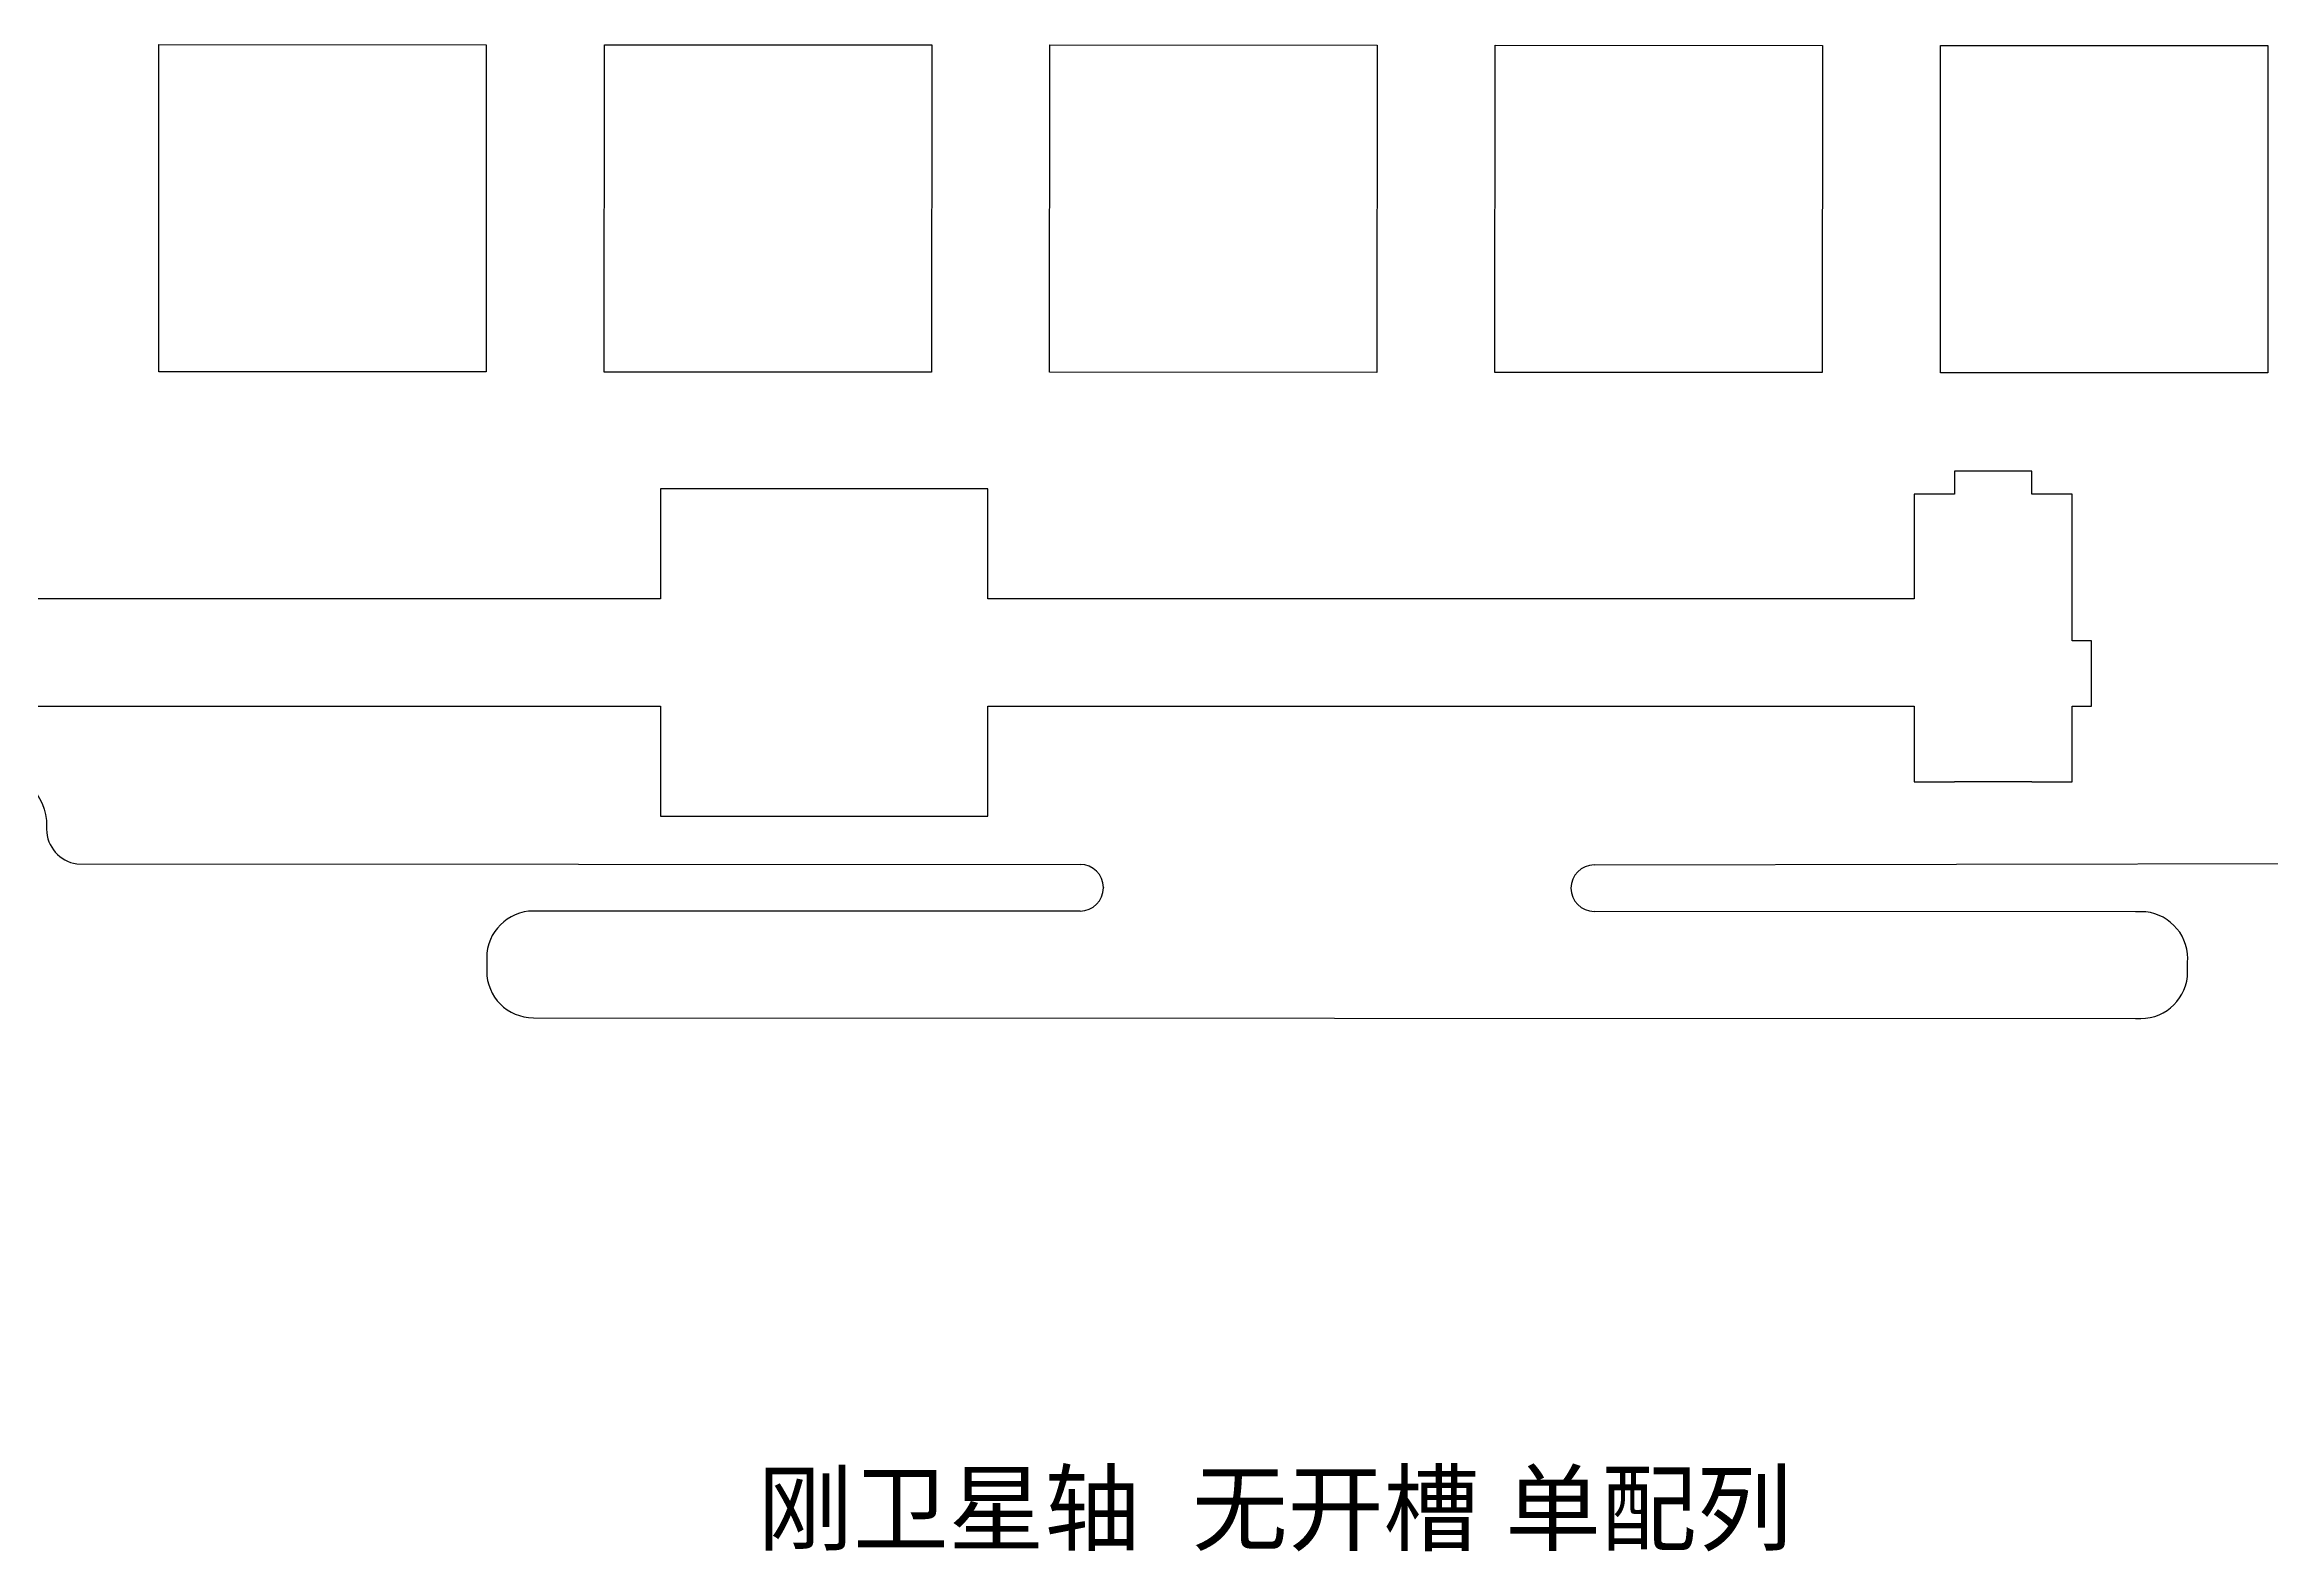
# Model space of a CAD drawing. Header units: millimetres. Extents: x -533 to 933, y 34 to 166.
# Drawn here: x 335 to 430.2, y 35.1 to 99.5 of the extents above; entities that cross this region are included whole.
import ezdxf

# ---------------------------------------------------------------- set-up
doc = ezdxf.new("R2010")
doc.units = ezdxf.units.MM
doc.header["$MEASUREMENT"] = 0
doc.layers.get('0').update_dxf_attribs({"lineweight": 0})

msp = doc.modelspace()

# ---------------------------------------------------------------- linework, layer by layer
at = {"color": 18, "lineweight": 25, "true_color": 0x000000}
for p, q in [((419.992, 81.292), (416.692, 81.292)), ((416.692, 81.292), (416.692, 80.31)), ((419.992, 80.31), (419.992, 81.292)), ((375.342, 80.54), (361.341, 80.54)), ((361.341, 80.54), (361.341, 75.84)), ((375.342, 75.84), (375.342, 80.54)), ((416.692, 80.31), (414.966, 80.31)), ((414.966, 80.31), (414.966, 75.84)), ((421.717, 80.31), (419.992, 80.31)), ((421.717, 74.04), (421.717, 80.31)), ((361.341, 75.84), (321.717, 75.84)), ((414.966, 75.84), (375.342, 75.84)), ((422.541, 74.04), (421.717, 74.04)), ((422.541, 71.242), (422.541, 74.04)), ((321.717, 71.242), (361.341, 71.242)), ((361.341, 71.242), (361.341, 66.541)), ((375.342, 66.541), (375.342, 71.242)), ((375.342, 71.242), (414.966, 71.242)), ((414.966, 71.242), (414.966, 68.011)), ((421.717, 68.011), (421.717, 71.242)), ((421.717, 71.242), (422.541, 71.242)), ((414.966, 68.011), (416.692, 68.011)), ((419.992, 68.011), (416.692, 68.011)), ((419.992, 68.011), (421.717, 68.011)), ((361.341, 66.541), (375.342, 66.541)), ((361.341, 66.541), (375.342, 66.541)), ((336.372, 64.5), (379.292, 64.478)), ((401.269, 64.456), (446.74, 64.537)), ((380.281, 63.488), (380.281, 63.469)), ((400.281, 63.457), (400.281, 63.466)), ((379.291, 62.48), (355.906, 62.482)), ((424.43, 62.455), (401.271, 62.467)), ((355.904, 57.918), (424.427, 57.883))]:
    msp.add_line(p, q, dxfattribs=at)
for points in [[(339.889, 99.548), (353.889, 99.541), (353.882, 85.541), (339.882, 85.548)], [(358.932, 85.538), (358.939, 99.538), (372.939, 99.531), (372.932, 85.531)], [(377.982, 85.529), (377.989, 99.529), (391.989, 99.522), (391.982, 85.522)], [(397.032, 85.519), (397.039, 99.519), (411.039, 99.512), (411.032, 85.512)], [(430.082, 85.503), (416.082, 85.51), (416.089, 99.51), (430.089, 99.503)]]:
    msp.add_lwpolyline(points, close=True, dxfattribs=at)
for points, knots in [([(328.684, 64.503), (329.466, 64.555), (330.085, 65.205), (330.085, 65.999), (330.085, 65.999), (330.085, 65.999), (330.085, 66), (330.085, 66.035), (330.085, 66.071), (330.085, 66.106), (330.086, 67.487), (331.206, 68.606), (332.586, 68.605), (333.967, 68.604), (335.086, 67.484), (335.085, 66.104), (335.085, 66.064), (335.085, 66.025), (335.085, 65.985), (335.085, 65.229), (335.644, 64.603), (336.372, 64.5)], [0, 0, 0, 0, 1, 1, 1, 2, 2, 2, 3, 3, 3, 4, 4, 4, 5, 5, 5, 6, 6, 6, 7, 7, 7, 7]), ([(355.906, 62.482), (355.906, 62.482), (355.905, 62.482), (355.905, 62.482), (354.801, 62.483), (353.906, 61.588), (353.905, 60.483), (353.905, 60.295), (353.905, 60.107), (353.905, 59.919), (353.904, 58.814), (354.799, 57.918), (355.904, 57.918)], [0, 0, 0, 0, 1, 1, 1, 2, 2, 2, 3, 3, 3, 4, 4, 4, 4]), ([(424.427, 57.883), (424.504, 57.883), (424.581, 57.883), (424.658, 57.883), (425.763, 57.883), (426.659, 58.778), (426.659, 59.882), (426.659, 60.073), (426.66, 60.264), (426.66, 60.454), (426.66, 61.559), (425.765, 62.455), (424.661, 62.455), (424.584, 62.455), (424.507, 62.455), (424.43, 62.455)], [0, 0, 0, 0, 1, 1, 1, 2, 2, 2, 3, 3, 3, 4, 4, 4, 5, 5, 5, 5])]:
    msp.add_open_spline(points, degree=3, knots=knots, dxfattribs=at)
for points in [[(380.281, 63.488), (380.281, 64.034), (379.838, 64.478), (379.292, 64.478)], [(401.269, 64.456), (400.723, 64.455), (400.281, 64.012), (400.281, 63.466)], [(379.291, 62.48), (379.838, 62.48), (380.281, 62.923), (380.281, 63.469)], [(400.281, 63.457), (400.281, 62.911), (400.724, 62.467), (401.271, 62.467)]]:
    msp.add_open_spline(points, degree=3, dxfattribs=at)

# ---------------------------------------------------------------- texts
at = {"insert": (365.479, 35.088), "char_height": 0.2, "attachment_point": 7}
msp.add_mtext('\\C18;\\c0;\\FAdobe Song Std L|b0|i0|c1;\\H3.000000;\\W1.000000;刚卫星轴  无开槽 单配列', dxfattribs=at)

doc.saveas('drawing.dxf')
